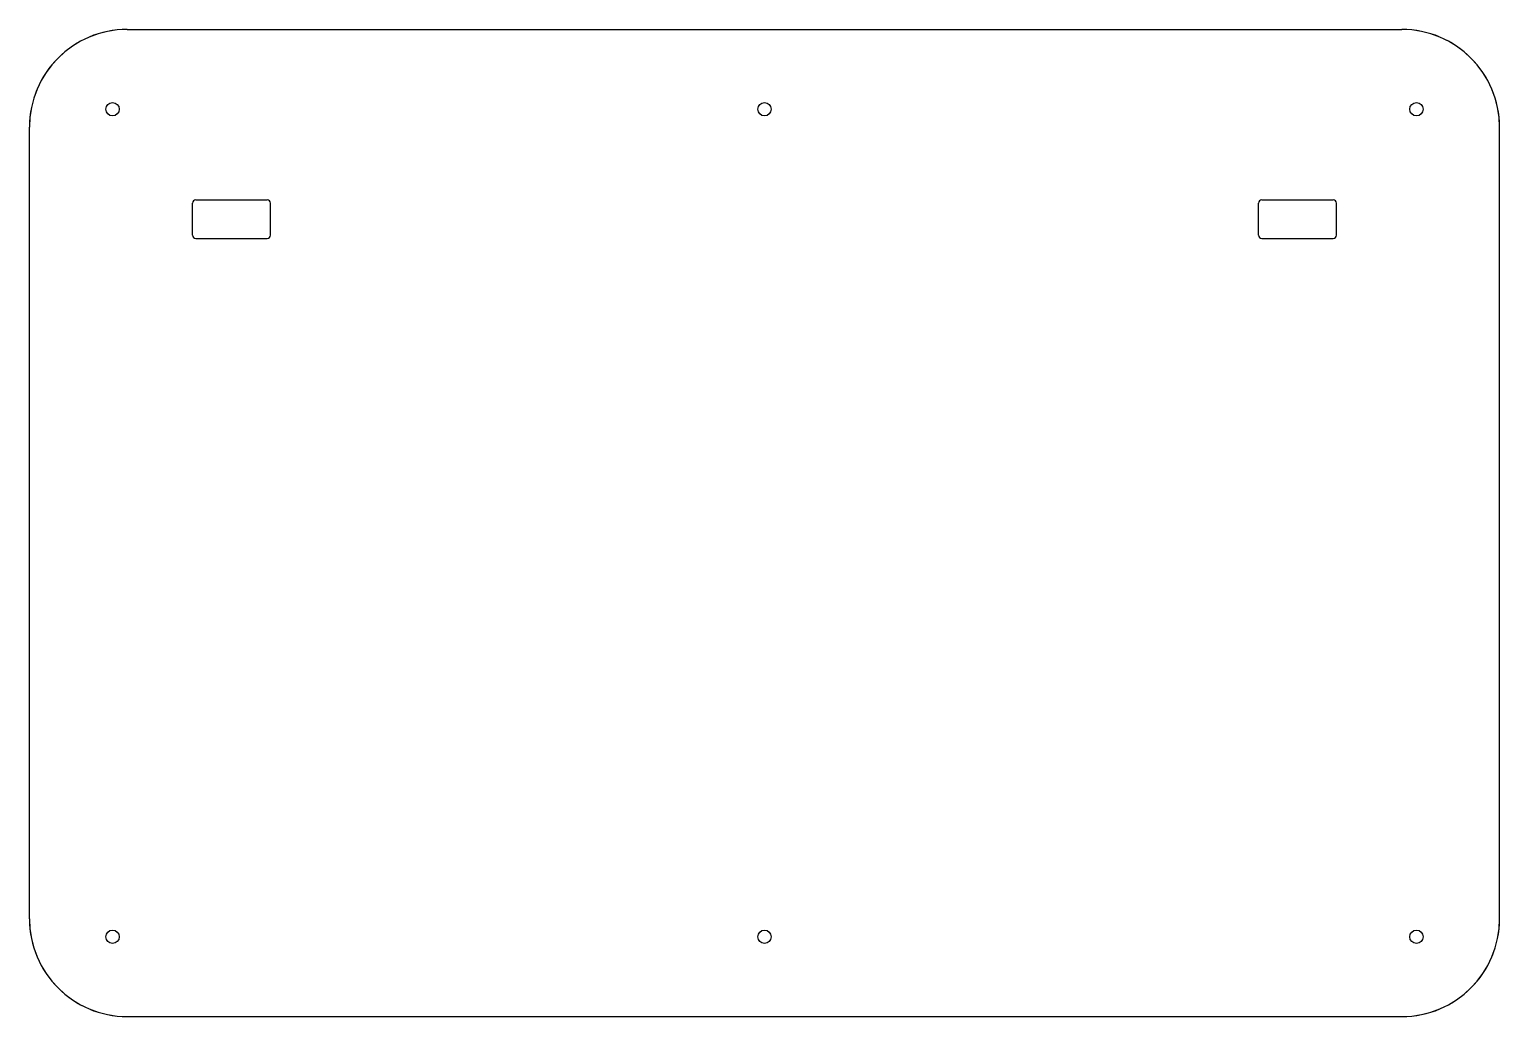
# Model space of a CAD drawing. Header units: millimetres. Extents: x -226 to 226, y -24 to 278.
import ezdxf

# ---------------------------------------------------------------- set-up
doc = ezdxf.new("R2010")
doc.units = ezdxf.units.MM
doc.linetypes.add('CENTERX2', pattern=[20.32, 12.7, -2.54, 2.54, -2.54])

msp = doc.modelspace()

# ---------------------------------------------------------------- linework, layer by layer
at = {"color": 7, "linetype": 'CENTERX2'}
for p, q in [((-195.5, 278.5), (195.5, 278.5)), ((-225.5, 5.5), (-225.5, 248.5)), ((225.5, 5.5), (225.5, 248.5)), ((-195.5, -24.5), (195.5, -24.5))]:
    msp.add_line(p, q, dxfattribs=at)
at = {"color": 7, "linetype": 'Continuous'}
for p, q in [((-195.5, 278.5), (195.5, 278.5)), ((-225.5, 5.5), (-225.5, 248.5)), ((225.5, 5.5), (225.5, 248.5)), ((-174.45, 226.2), (-152.55, 226.2)), ((152.55, 226.2), (174.45, 226.2)), ((-175.45, 215.3), (-175.45, 225.2)), ((-151.55, 215.3), (-151.55, 225.2)), ((151.55, 215.3), (151.55, 225.2)), ((175.45, 215.3), (175.45, 225.2)), ((-174.45, 214.3), (-152.55, 214.3)), ((152.55, 214.3), (174.45, 214.3)), ((-195.5, -24.5), (195.5, -24.5))]:
    msp.add_line(p, q, dxfattribs=at)
for centre in [(-200, 254), (0, 254), (200, 254), (-200, 0), (0, 0), (200, 0)]:
    msp.add_circle(centre, 2.05, dxfattribs=at)
at = {"color": 7, "linetype": 'CENTERX2'}
for centre, start, end in [((-195.5, 248.5), 90, 180), ((195.5, 248.5), 0, 90), ((-195.5, 5.5), 180, 270), ((195.5, 5.5), 270, 0)]:
    msp.add_arc(centre, 30, start, end, dxfattribs=at)
at = {"color": 7, "linetype": 'Continuous'}
for centre, radius, start, end in [((-195.5, 248.5), 30, 90, 180), ((195.5, 248.5), 30, 0, 90), ((-174.45, 225.2), 1, 90, 180), ((-152.55, 225.2), 1, 0, 90), ((152.55, 225.2), 1, 90, 180), ((174.45, 225.2), 1, 0, 90), ((-174.45, 215.3), 1, 180, 270), ((-152.55, 215.3), 1, 270, 0), ((152.55, 215.3), 1, 180, 270), ((174.45, 215.3), 1, 270, 0), ((-195.5, 5.5), 30, 180, 270), ((195.5, 5.5), 30, 270, 0)]:
    msp.add_arc(centre, radius, start, end, dxfattribs=at)

doc.saveas('drawing.dxf')
